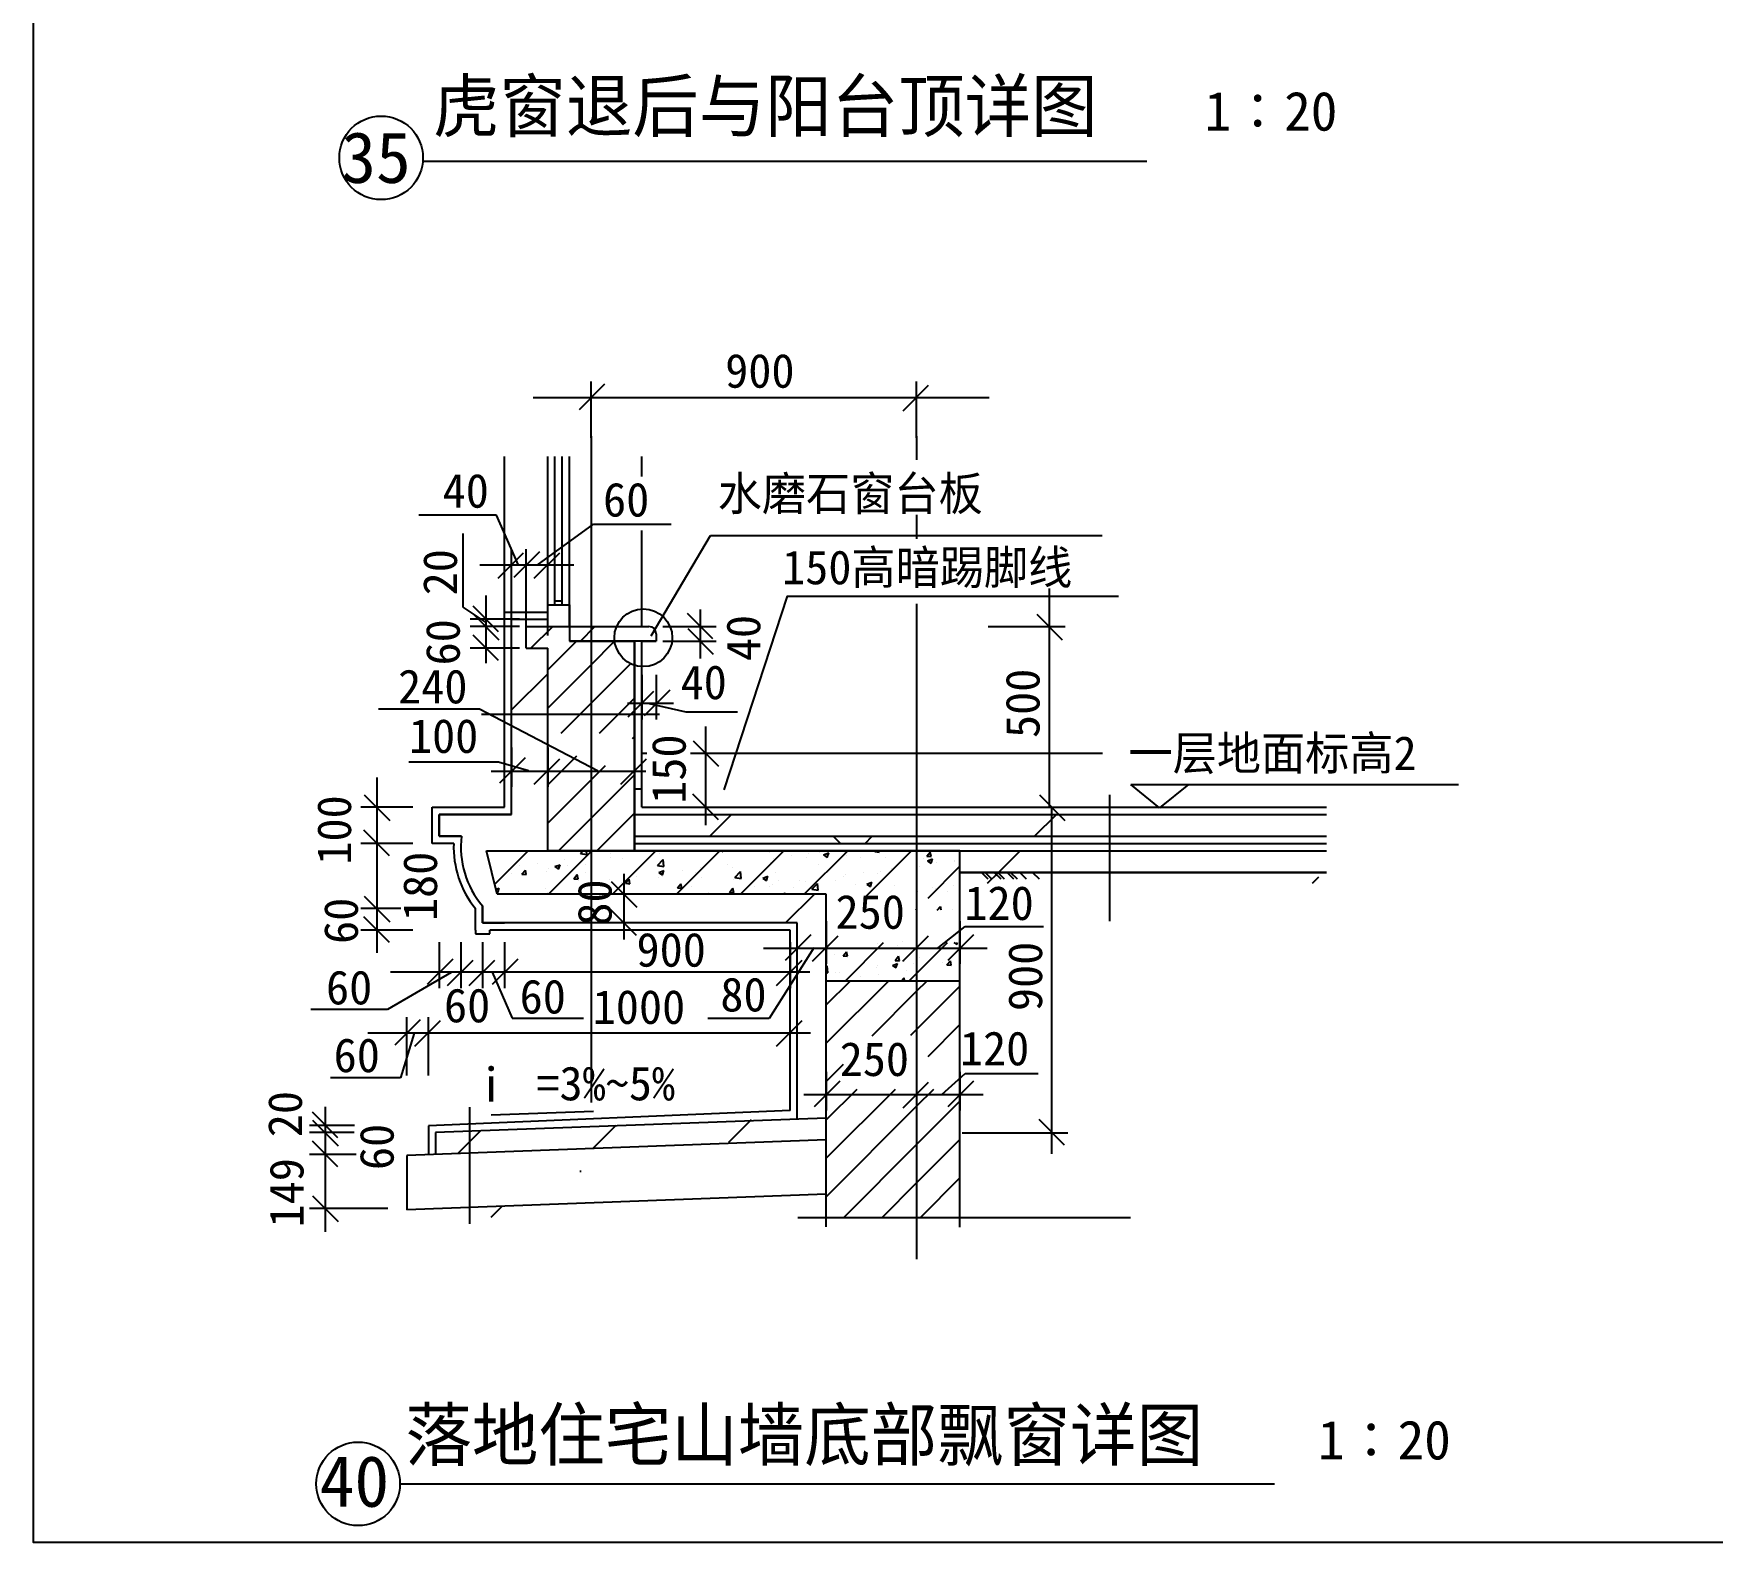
# Model space of a CAD drawing. Header units: metres. Extents: x 15828 to 26417, y -3696 to 9251.
# Drawn here: x 15828 to 21115, y -3696 to 1057 of the extents above; entities that cross this region are included whole.
import ezdxf

# ---------------------------------------------------------------- set-up
doc = ezdxf.new("R2010")
doc.units = ezdxf.units.M
for name, color, linetype in [('A-AXI', 3, 'Continuous'), ('PUB_DIM', 3, 'Continuous'), ('PUB_TEXT', 7, 'Continuous'), ('S_DOTE', 7, 'Continuous'), ('WQ', 7, 'Continuous')]:
    doc.layers.add(name, color=color, linetype=linetype)

# ---------------------------------------------------------------- blocks, each defined once
blk = doc.blocks.new('_DIMX')
blk.add_lwpolyline([(-213.13, -208.31), (190, 193.54)])

msp = doc.modelspace()

# ---------------------------------------------------------------- hatches: boundary and pattern name
h = msp.add_hatch()
h.set_pattern_fill('ANSI38', scale=341.61)
h.paths.add_polyline_path([(17447.26, -878.98), (17378.94, -878.98), (17378.94, -878.98), (17378.94, -810.66), (17447.26, -810.66), (17447.26, -787.88), (17333.39, -787.88), (17333.39, -947.3), (17333.39, -1086.23), (17447.26, -1086.23)])
h.paths.add_polyline_path([(17447.26, -1122.54), (17333.39, -1122.54), (17333.39, -1402.78), (17105.65, -1402.78), (17105.65, -1471.1), (17175.86, -1471.1, 0.21), (17242.3, -1690.58), (17242.3, -1744.38), (17310.62, -1744.38), (17583.9, -1744.38), (17583.9, -1653.29), (17288.09, -1653.29), (17253.93, -1516.65), (17447.26, -1516.65)])
h.paths.add_polyline_path([(17447.26, -1122.54), (17447.26, -1086.23), (17333.39, -1086.23), (17333.39, -1122.54)])
h.paths.add_polyline_path([(18232.96, -1744.38), (18232.96, -2362.69), (18324.05, -2359.31), (18324.05, -1653.29), (17583.9, -1653.29), (17583.9, -1744.38)])
h = msp.add_hatch()
h.set_pattern_fill('AN33C', scale=113.87)
h.set_pattern_definition([(45, (0, 0), (-255.6454, 255.6454), [])])
h.paths.add_polyline_path([(17731.87, -810.66), (17515.58, -810.66), (17515.58, -856.21), (17731.87, -856.21)])
h.paths.add_polyline_path([(17806.23, -823.11, -0.03), (17807.08, -810.66), (17731.87, -810.66), (17731.87, -856.21), (17812.45, -856.21, -0.09)])
h.paths.add_polyline_path([(17936.9, -833.43, 0.2), (17930.23, -817.33, 0.2), (17914.12, -810.66), (17914.12, -810.66), (17807.08, -810.66, 0.03), (17806.23, -823.11, 0.09), (17812.45, -856.21), (17936.9, -856.21)])
h = msp.add_hatch()
h.set_pattern_fill('AN33C', scale=227.74)
h.set_pattern_definition([(45, (0, 0), (-511.29, 511.29), [])])
h.paths.add_polyline_path([(19173.56, -1402.78), (18608.72, -1402.78), (18608.72, -1471.1), (19173.56, -1471.1)])
h.paths.add_polyline_path([(18608.72, -1402.78), (17720.55, -1402.78), (17720.55, -1471.1), (18608.72, -1471.1)])
h.paths.add_polyline_path([(19872.29, -1402.78), (19216.02, -1402.78), (19216.02, -1471.1), (19872.29, -1471.1)])
h.paths.add_polyline_path([(19216.02, -1402.78), (19173.56, -1402.78), (19173.56, -1471.1), (19216.02, -1471.1)])
h.paths.add_polyline_path([(19872.29, -1516.65), (19216.02, -1516.65), (19216.02, -1584.97), (19872.29, -1584.97)])
h.paths.add_polyline_path([(19173.56, -1516.65), (18745.37, -1516.65), (18745.37, -1584.97), (19173.56, -1584.97)])
h.paths.add_polyline_path([(19216.02, -1516.65), (19173.56, -1516.65), (19173.56, -1584.97), (19216.02, -1584.97)])
h = msp.add_hatch()
h.set_pattern_fill('ANSI38', scale=341.61)
h.paths.add_polyline_path([(19873.4, -1471.1), (19216.02, -1471.1), (19216.02, -1493.87), (19873.4, -1493.87)])
h.paths.add_polyline_path([(19173.56, -1471.1), (18608.72, -1471.1), (18608.72, -1493.87), (19173.56, -1493.87)])
h.paths.add_polyline_path([(18608.72, -1471.1), (17720.55, -1471.1), (17720.55, -1493.87), (18608.72, -1493.87)])
h = msp.add_hatch()
h.set_pattern_fill('ANSI31', scale=227.74)
h.paths.add_polyline_path([(19875.09, -1584.97), (18748.04, -1584.97), (18748.04, -1619.13), (19875.09, -1619.13)])
h = msp.add_hatch()
h.set_pattern_fill('AN33C', scale=91.1)
h.set_pattern_definition([(45, (0, 0), (-204.5253, 204.5253), [])])
h.paths.add_polyline_path([(18187.41, -2363.51), (18187.41, -2359.31), (17094.27, -2404.86), (17094.27, -2473.24), (18187.41, -2427.69)])
h = msp.add_hatch()
h.set_pattern_fill('AR-SAND', scale=22.77)
h.paths.add_polyline_path([(17003.42, -2477.03), (17003.42, -2647.98), (18324.05, -2598.65), (18324.05, -2427.68)])
h = msp.add_hatch()
h.set_pattern_fill('ANSI38', scale=341.61)
h.paths.add_polyline_path([(18187.41, -2632.84), (18187.41, -2598.65), (17003.42, -2647.98), (17004.85, -2682.11)])

# ---------------------------------------------------------------- linework, layer by layer
for p, q in [((17310.62, -765.11), (17310.62, -275.24)), ((17447.26, -742.34), (17447.26, -275.24)), ((17470.04, -742.34), (17470.04, -275.24)), ((17492.81, -742.34), (17492.81, -275.24)), ((17515.58, -742.34), (17515.58, -275.24)), ((17743.32, -337.74), (17743.32, -275.24)), ((17285.77, -459.59), (17041.5, -459.59)), ((17354.91, -617.3), (17285.77, -459.59)), ((17181.27, -749.77), (17181.27, -517.5)), ((17413.93, -617.23), (17591.37, -488.3)), ((17591.37, -488.3), (17835.98, -488.3)), ((17743.32, -810.66), (17743.32, -508.21)), ((17772.87, -839.77), (17960.19, -523.79)), ((17960.19, -523.79), (19193.59, -523.79)), ((17492.81, -730.95), (17470.04, -730.95)), ((17252.92, -797.98), (17181.27, -749.77)), ((17310.62, -765.11), (17447.26, -765.11)), ((17310.62, -970.07), (17310.62, -765.11)), ((17333.39, -947.3), (17333.39, -787.88)), ((17333.39, -787.88), (17447.26, -787.88)), ((17447.26, -810.66), (17447.26, -742.34)), ((17447.26, -810.66), (17447.26, -742.34)), ((17447.26, -742.34), (17515.58, -742.34)), ((17447.26, -742.34), (17515.58, -742.34)), ((17447.26, -810.66), (17447.26, -742.34)), ((17447.26, -742.34), (17515.58, -742.34)), ((17515.58, -810.66), (17515.58, -742.34)), ((17515.58, -810.66), (17515.58, -742.34)), ((17515.58, -742.34), (17515.58, -810.66)), ((17378.94, -878.98), (17378.94, -810.66)), ((17378.94, -810.66), (17515.58, -810.66)), ((17394.54, -878.98), (17462.86, -810.66)), ((17515.58, -810.66), (17515.58, -856.21)), ((17515.58, -810.66), (17766.09, -810.66)), ((17788.87, -833.43), (17788.87, -856.21)), ((17378.94, -878.98), (17447.26, -878.98)), ((17447.26, -947.04), (17538.09, -856.21)), ((17447.26, -1516.65), (17447.26, -878.98)), ((17515.58, -856.21), (17720.55, -856.21)), ((17583.9, -931.17), (17657.88, -857.2)), ((17788.87, -856.21), (17720.55, -856.21)), ((17720.55, -856.21), (17720.55, -1516.65)), ((17743.32, -1380.04), (17743.32, -856.21)), ((17333.39, -1402.78), (17333.39, -947.3)), ((17447.26, -1067.81), (17583.9, -931.17)), ((17583.9, -1051.95), (17708.17, -927.68)), ((17310.62, -1380), (17310.62, -970.07)), ((17549.62, -1086.23), (17583.9, -1051.95)), ((17670.39, -1086.23), (17720.55, -1036.08)), ((17766.58, -1052.71), (17882.1, -1079.01)), ((17232.42, -1071.08), (16913.95, -1071.08)), ((17603.67, -1265.62), (17232.42, -1071.08)), ((17239.11, -1086.23), (17799.25, -1086.23)), ((17513.31, -1122.54), (17549.62, -1086.23)), ((17634.08, -1122.54), (17670.39, -1086.23)), ((17882.1, -1079.01), (18044.4, -1079.01)), ((17489.64, -1146.21), (17513.31, -1122.54)), ((17610.41, -1146.21), (17634.08, -1122.54)), ((17713.73, -1163.67), (17720.55, -1156.86)), ((17292.68, -1237.86), (17009.78, -1237.86)), ((17386.5, -1265.26), (17292.68, -1237.86)), ((17447.26, -1309.36), (17539.03, -1217.6)), ((17583.9, -1293.5), (17628.71, -1248.7)), ((17447.26, -1430.14), (17583.9, -1293.5)), ((17583.9, -1414.27), (17720.55, -1277.63)), ((19216.02, -1340.5), (19216.02, -1738.54)), ((17082.88, -1493.87), (17082.88, -1380)), ((17082.88, -1380), (17310.62, -1380)), ((17333.39, -1402.78), (17105.65, -1402.78)), ((17105.65, -1402.78), (17105.65, -1471.1)), ((17105.65, -1471.1), (17105.65, -1402.78)), ((17105.65, -1402.78), (17333.39, -1402.78)), ((17481.53, -1516.65), (17583.9, -1414.27)), ((17602.31, -1516.65), (17720.55, -1398.41)), ((17720.55, -1402.78), (19899.36, -1402.78)), ((17743.32, -1380.04), (19899.88, -1380.04)), ((17105.65, -1471.1), (17175.86, -1471.1)), ((17175.86, -1471.1), (17105.65, -1471.1)), ((17720.55, -1471.1), (19899.36, -1471.1)), ((17151.2, -1493.87), (17082.88, -1493.87)), ((17288.09, -1653.29), (17253.93, -1516.65)), ((17253.93, -1516.65), (17447.26, -1516.65)), ((17280.21, -1621.76), (17385.32, -1516.65)), ((18745.37, -1516.65), (17447.26, -1516.65)), ((17447.26, -1516.65), (19899.36, -1516.65)), ((17449.97, -1653.29), (17583.9, -1519.36)), ((17549.91, -1525.31), (17558.23, -1516.65)), ((17549.91, -1525.31), (17570.17, -1528.45)), ((17570.18, -1528.47), (17568.8, -1516.65)), ((17583.9, -1519.36), (17586.62, -1516.65)), ((17643.92, -1525.67), (17643.92, -1525.67)), ((17651.27, -1653.29), (17787.91, -1516.65)), ((17700.93, -1518.16), (17700.93, -1518.16)), ((17720.55, -1493.87), (19899.36, -1493.87)), ((17776.44, -1516.72), (17776.44, -1516.72)), ((17800.03, -1525.72), (17800.03, -1525.72)), ((17852.56, -1653.29), (17989.2, -1516.65)), ((17995.92, -1516.65), (18000.02, -1519.41)), ((18000.03, -1519.42), (18000.97, -1516.65)), ((18053.85, -1653.29), (18190.5, -1516.65)), ((18145.24, -1521.6), (18145.24, -1521.6)), ((18215.2, -1532.39), (18215.2, -1532.39)), ((18255.15, -1653.29), (18391.79, -1516.65)), ((18266.81, -1526.74), (18266.81, -1526.74)), ((18301.45, -1521.03), (18301.45, -1521.03)), ((18315.98, -1530.01), (18331.93, -1523.89)), ((18315.98, -1530.01), (18327.31, -1537.65)), ((18327.32, -1537.66), (18331.94, -1523.9)), ((18380.82, -1522.19), (18380.82, -1522.19)), ((18388.38, -1531.87), (18388.38, -1531.87)), ((18445.78, -1663.95), (18593.08, -1516.65)), ((18477.65, -1519.66), (18480.18, -1516.65)), ((18477.65, -1519.66), (18491.26, -1520.85)), ((18491.28, -1520.86), (18490.5, -1516.65)), ((18641, -1533.95), (18651.98, -1520.86)), ((18654.63, -1535.15), (18651.99, -1520.87)), ((18705.08, -1516.69), (18705.08, -1516.69)), ((18745.37, -2702.35), (18745.37, -1516.65)), ((18745.37, -1516.65), (19899.36, -1516.65)), ((17322.48, -1575.95), (17322.48, -1575.95)), ((17356.83, -1563.46), (17356.83, -1563.46)), ((17365.82, -1590.92), (17376.8, -1577.84)), ((17379.45, -1592.12), (17376.81, -1577.85)), ((17378, -1585.11), (17378, -1585.11)), ((17413.84, -1555.96), (17413.84, -1555.96)), ((17444.05, -1581.09), (17444.05, -1581.09)), ((17449.78, -1573.41), (17449.78, -1573.41)), ((17470.05, -1566.98), (17486, -1560.86)), ((17470.05, -1566.98), (17481.38, -1574.62)), ((17481.4, -1574.63), (17486.01, -1560.87)), ((17500.09, -1544.6), (17500.09, -1544.6)), ((17510.81, -1562.31), (17510.81, -1562.31)), ((17564.82, -1558.83), (17564.82, -1558.83)), ((17643.63, -1539.51), (17643.63, -1539.51)), ((17683.1, -1541.76), (17683.1, -1541.76)), ((17792.96, -1563.01), (17810.7, -1544.52)), ((17792.96, -1563.01), (17813.22, -1566.15)), ((17797.34, -1585.22), (17813.29, -1579.1)), ((17797.34, -1585.22), (17808.67, -1592.86)), ((17808.68, -1592.87), (17813.3, -1579.11)), ((17813.23, -1566.16), (17810.71, -1544.53)), ((17871.1, -1577.69), (17871.1, -1577.69)), ((17928.11, -1570.19), (17928.11, -1570.19)), ((18014.36, -1558.83), (18014.36, -1558.83)), ((18030.58, -1569.88), (18030.58, -1569.88)), ((18036.01, -1600.7), (18053.75, -1582.22)), ((18056.28, -1603.86), (18053.77, -1582.23)), ((18147.5, -1553.85), (18147.5, -1553.85)), ((18158.19, -1539.9), (18158.19, -1539.9)), ((18165.48, -1584.21), (18165.48, -1584.21)), ((18262.54, -1539.27), (18262.54, -1539.27)), ((18298.29, -1561.41), (18298.29, -1561.41)), ((18431.11, -1538.61), (18431.11, -1538.61)), ((18442.38, -1584.42), (18442.38, -1584.42)), ((18494.98, -1581.97), (18494.98, -1581.97)), ((18509.95, -1537.01), (18509.95, -1537.01)), ((18528.64, -1573.06), (18528.64, -1573.06)), ((18610.01, -1567.39), (18610.01, -1567.39)), ((18618.49, -1565.82), (18618.49, -1565.82)), ((18631.52, -1542.15), (18631.52, -1542.15)), ((18641, -1533.95), (18654.61, -1535.14)), ((18643.27, -1548.25), (18659.22, -1542.13)), ((18643.27, -1548.25), (18654.6, -1555.89)), ((18645.04, -1665.99), (18745.37, -1565.66)), ((18654.61, -1555.9), (18659.23, -1542.14)), ((18672.46, -1554.13), (18672.46, -1554.13)), ((18728.3, -1550.31), (18728.3, -1550.31)), ((18729.47, -1546.62), (18729.47, -1546.62)), ((18745.37, -1584.97), (19899.36, -1584.97)), ((19899.36, -1584.97), (18745.37, -1584.97)), ((17284.34, -1638.27), (17294.65, -1634.31)), ((17290.05, -1648.09), (17294.66, -1634.32)), ((17332.86, -1589.45), (17332.86, -1589.45)), ((17365.82, -1590.92), (17379.43, -1592.11)), ((17440.18, -1634.42), (17440.18, -1634.42)), ((17529.17, -1605.21), (17540.15, -1592.13)), ((17529.17, -1605.21), (17542.78, -1606.4)), ((17542.79, -1606.41), (17540.16, -1592.14)), ((17562.05, -1634.65), (17562.05, -1634.65)), ((17565.63, -1586.22), (17565.63, -1586.22)), ((17584.01, -1615.49), (17584.01, -1615.49)), ((17641.02, -1607.98), (17641.02, -1607.98)), ((17680.33, -1617.57), (17680.33, -1617.57)), ((17687.2, -1591.36), (17687.2, -1591.36)), ((17692.51, -1619.5), (17703.49, -1606.42)), ((17692.51, -1619.5), (17706.13, -1620.69)), ((17706.14, -1620.71), (17703.51, -1606.43)), ((17727.27, -1596.63), (17727.27, -1596.63)), ((17797.26, -1601.54), (17797.26, -1601.54)), ((17808.77, -1596.5), (17808.77, -1596.5)), ((17855.86, -1633.79), (17866.84, -1620.71)), ((17855.86, -1633.79), (17869.47, -1634.99)), ((17869.49, -1635), (17866.85, -1620.72)), ((17899.85, -1629.8), (17899.85, -1629.8)), ((17912.29, -1586.96), (17912.29, -1586.96)), ((17930.34, -1601.63), (17930.34, -1601.63)), ((18019.21, -1648.09), (18030.19, -1635)), ((18032.84, -1649.29), (18030.2, -1635.01)), ((18032.66, -1607), (18032.66, -1607)), ((18036.01, -1600.7), (18056.27, -1603.84)), ((18051.91, -1606.77), (18051.91, -1606.77)), ((18098.28, -1629.72), (18098.28, -1629.72)), ((18124.63, -1603.46), (18140.58, -1597.34)), ((18124.63, -1603.46), (18135.96, -1611.1)), ((18135.97, -1611.11), (18140.59, -1597.35)), ((18144.74, -1629.66), (18144.74, -1629.66)), ((18155.29, -1622.21), (18155.29, -1622.21)), ((18173.48, -1611.91), (18173.48, -1611.91)), ((18220.05, -1634.21), (18220.05, -1634.21)), ((18241.54, -1610.86), (18241.54, -1610.86)), ((18259.77, -1615.08), (18259.77, -1615.08)), ((18279.06, -1638.4), (18296.8, -1619.91)), ((18279.06, -1638.4), (18299.32, -1641.54)), ((18295.06, -1617.04), (18295.06, -1617.04)), ((18299.33, -1641.55), (18296.82, -1619.92)), ((18352.86, -1611.41), (18352.86, -1611.41)), ((18378.05, -1598), (18378.05, -1598)), ((18385.37, -1591.92), (18385.37, -1591.92)), ((18416.63, -1622.18), (18416.63, -1622.18)), ((18451.92, -1621.7), (18467.86, -1615.58)), ((18451.92, -1621.7), (18463.25, -1629.34)), ((18463.26, -1629.35), (18467.88, -1615.59)), ((18485.67, -1588.62), (18485.67, -1588.62)), ((18538.2, -1627.32), (18538.2, -1627.32)), ((18659.77, -1632.45), (18659.77, -1632.45)), ((18669.56, -1636.44), (18669.56, -1636.44)), ((18725.53, -1626.13), (18725.53, -1626.13)), ((17242.3, -1690.58), (17242.3, -1744.38)), ((17242.3, -1744.38), (17242.3, -1690.58)), ((17286.13, -1645.45), (17290.03, -1648.08)), ((18324.05, -1653.29), (17288.09, -1653.29)), ((17296.92, -1653.28), (17296.92, -1653.28)), ((17353.93, -1645.78), (17353.93, -1645.78)), ((17447.02, -1649.22), (17447.02, -1649.22)), ((17620.02, -1653.29), (17621.94, -1652.55)), ((17621.71, -1653.29), (17621.95, -1652.56)), ((17767.04, -1652.6), (17767.04, -1652.6)), ((17954.45, -1648.65), (17954.45, -1648.65)), ((18019.21, -1648.09), (18032.82, -1649.28)), ((18027.81, -1645.69), (18027.81, -1645.69)), ((18190.18, -1653.29), (18193.54, -1649.29)), ((18194.28, -1653.29), (18193.55, -1649.3)), ((18324.05, -2701.63), (18324.05, -1653.29)), ((18325.46, -1681.74), (18325.46, -1681.74)), ((18607.24, -1643.2), (18607.24, -1643.2)), ((18612.55, -1643.95), (18612.55, -1643.95)), ((18705.46, -1645.52), (18705.46, -1645.52)), ((17219.52, -1767.16), (17219.52, -1698.84)), ((17242.3, -1744.38), (17310.62, -1744.38)), ((17310.62, -1744.38), (17242.3, -1744.38)), ((18232.96, -1744.38), (17310.62, -1744.38)), ((18232.96, -2362.69), (18232.96, -1744.38)), ((18607.18, -1703.84), (18608.72, -1702.3)), ((18673.78, -1703.84), (18683.58, -1692.16)), ((18685.74, -1703.84), (18683.59, -1692.18)), ((18722.76, -1701.94), (18722.76, -1701.94)), ((17219.52, -1767.16), (17219.52, -1778.54)), ((17219.52, -1778.54), (17265.07, -1778.54)), ((17265.07, -1778.54), (17265.07, -1767.16)), ((18210.18, -1767.16), (17265.07, -1767.16)), ((18210.18, -2335.57), (18210.18, -1767.16)), ((18676.22, -1822.81), (18761.84, -1755.6)), ((18761.84, -1755.6), (19008, -1755.6)), ((18285.24, -1823.04), (18144.55, -2045.78)), ((18348.9, -1842.53), (18348.9, -1842.53)), ((18369.74, -1825.44), (18369.74, -1825.44)), ((18377.5, -1847.97), (18388.48, -1834.89)), ((18377.5, -1847.97), (18391.11, -1849.16)), ((18384.45, -1926.57), (18504.7, -1806.32)), ((18391.13, -1849.17), (18388.5, -1834.9)), ((18430.43, -1826.99), (18430.43, -1826.99)), ((18486.67, -1809.41), (18486.67, -1809.41)), ((18492.73, -1823.59), (18492.73, -1823.59)), ((18540.85, -1862.26), (18551.83, -1849.18)), ((18549.74, -1816.09), (18549.74, -1816.09)), ((18554.48, -1863.46), (18551.84, -1849.19)), ((18563.25, -1804.2), (18563.25, -1804.2)), ((18608.72, -1903.59), (18705.99, -1806.32)), ((18725.63, -1806.32), (18735.12, -1812.72)), ((18735.14, -1812.73), (18737.29, -1806.32)), ((17143.55, -1900.37), (16942.45, -2017.18)), ((17272.56, -1899.85), (17334.79, -2044.08)), ((18324.05, -1882.52), (18327, -1879.45)), ((18324.05, -1900.23), (18329.51, -1901.08)), ((18326.97, -1854.31), (18326.97, -1854.31)), ((18329.53, -1901.09), (18327.01, -1879.46)), ((18352.19, -1899.8), (18352.19, -1899.8)), ((18366.97, -1901.25), (18366.97, -1901.25)), ((18448.54, -1859.45), (18448.54, -1859.45)), ((18483.9, -1885.22), (18483.9, -1885.22)), ((18485, -1877), (18485, -1877)), ((18532.45, -1878.53), (18548.39, -1872.41)), ((18532.45, -1878.53), (18543.77, -1886.18)), ((18540.85, -1862.26), (18554.46, -1863.45)), ((18543.79, -1886.19), (18548.4, -1872.43)), ((18570.11, -1864.59), (18570.11, -1864.59)), ((18576.08, -1894.55), (18576.08, -1894.55)), ((18598.93, -1870.64), (18598.93, -1870.64)), ((18617.82, -1854.2), (18617.82, -1854.2)), ((18691.68, -1869.72), (18691.68, -1869.72)), ((18704.2, -1876.55), (18715.18, -1863.47)), ((18704.2, -1876.55), (18717.81, -1877.74)), ((18717.82, -1877.75), (18715.19, -1863.48)), ((18717.22, -1853.56), (18717.22, -1853.56)), ((18719.91, -1875.62), (18719.91, -1875.62)), ((18324.05, -2002.66), (18400.14, -1926.57)), ((18324.05, -2123.44), (18520.92, -1926.57)), ((18324.05, -1926.57), (18745.37, -1926.57)), ((18432.82, -1913.42), (18432.82, -1913.42)), ((18489.83, -1905.91), (18489.83, -1905.91)), ((18561, -1926.57), (18570.05, -1917.14)), ((18571.16, -1926.57), (18570.06, -1917.16)), ((18585.74, -1926.57), (18608.72, -1903.59)), ((18608.72, -1959.54), (18641.7, -1926.57)), ((18608.72, -2080.32), (18745.37, -1943.68)), ((18468.36, -2099.91), (18608.72, -1959.54)), ((16942.45, -2017.18), (16700.82, -2017.18)), ((17334.79, -2044.08), (17560.04, -2044.08)), ((18144.55, -2045.78), (17951.9, -2045.78)), ((17027.11, -2091.82), (16983.87, -2231.93)), ((18590.78, -2098.27), (18608.72, -2080.32)), ((18644.69, -2165.13), (18745.37, -2064.45)), ((18324.05, -2244.22), (18379.03, -2189.24)), ((18688.06, -2285.17), (18761.92, -2219.06)), ((18761.92, -2219.06), (18991.22, -2219.06)), ((16983.87, -2231.93), (16763.09, -2231.93)), ((18324.05, -2364.99), (18421.43, -2267.62)), ((18324.05, -2485.77), (18542.2, -2267.62)), ((18608.72, -2321.87), (18662.98, -2267.62)), ((17201.16, -2325.03), (17201.16, -2692.27)), ((18324.05, -2606.55), (18608.72, -2321.87)), ((18608.72, -2442.65), (18745.37, -2306.01)), ((18210.18, -2335.57), (17071.74, -2383.01)), ((18324.05, -2359.31), (17094.27, -2404.86)), ((18324.05, -2427.68), (17003.42, -2477.03)), ((17071.74, -2383.01), (17071.74, -2474.18)), ((17094.27, -2404.86), (17094.27, -2473.24)), ((18608.72, -2563.43), (18745.37, -2426.78)), ((17003.42, -2477.03), (17003.42, -2647.98)), ((18379.37, -2672), (18608.72, -2442.65)), ((18500.15, -2672), (18608.72, -2563.43)), ((18620.92, -2672), (18745.37, -2547.56)), ((18324.05, -2598.65), (17003.42, -2647.98)), ((18741.7, -2672), (18745.37, -2668.34))]:
    msp.add_line(p, q)
msp.add_lwpolyline([(15828.24, 9251.28), (26401.18, 9251.28), (26401.18, -3695.67), (15828.24, -3695.67)], close=True)
for points in [[(17058.54, 655.76), (19333.29, 655.76)], [(18003.24, -1324.82), (18202.38, -715.4), (19244.45, -715.4)], [(17583.9, -810.66), (17766.09, -810.66)], [(17378.94, -878.98), (17378.94, -878.98)], [(17378.94, -878.98), (17378.94, -878.98)], [(17743.32, -856.21), (17788.87, -856.21)], [(17743.32, -1209.2), (17759.63, -1209.2)], [(17904.75, -1209.2), (19193.93, -1209.2)], [(17743.32, -1323.07), (17720.55, -1323.07)], [(17743.32, -1380.04), (19025.24, -1380.04)], [(18813.19, -1584.97), (18833.32, -1605.1)], [(18824.44, -1584.97), (18844.57, -1605.1)], [(18853.45, -1584.97), (18873.58, -1605.1)], [(18864.7, -1584.97), (18884.83, -1605.1)], [(18893.71, -1584.97), (18913.84, -1605.1)], [(18904.95, -1584.97), (18925.08, -1605.1)], [(18933.97, -1584.97), (18954.1, -1605.1)], [(18974.23, -1584.97), (18994.36, -1605.1)], [(18324.05, -1972.12), (18324.05, -1835.48)], [(18301.28, -2359.5), (18301.28, -2360.01)], [(18324.05, -2359.31), (18324.05, -2359.31)], [(17003.42, -2477.03), (17003.42, -2647.98)], [(18234.89, -2672), (19282.6, -2672)], [(16984.14, -3510.6), (19735.63, -3510.6)]]:
    msp.add_lwpolyline(points)
for centre, radius in [((16922.69, 665.68), 131.64), ((17748.27, -845.89), 91.1), ((16850.2, -3511.2), 131.64)]:
    msp.add_circle(centre, radius)
for centre, radius, start, end in [((17766.09, -833.43), 22.77, 360, 90), ((17457.64, -1505.59), 283.89, 173.02, 220.66), ((17457.64, -1505.59), 283.89, 173.02, 220.66), ((17457.64, -1505.59), 306.67, 177.81, 219.06)]:
    msp.add_arc(centre, radius, start, end)
at = {"layer": 'A-AXI'}
for p, q in [((19026.82, -1379.8), (19026.82, -691)), ((18833.71, -810.66), (19076.82, -810.66)), ((17333.39, -1191.46), (17333.39, -1315.78)), ((17447.26, -1191.46), (17447.26, -1315.78)), ((17447.26, -1191.46), (17447.26, -1315.78)), ((17720.55, -1191.46), (17720.55, -1315.78)), ((17268.88, -1265.78), (17447.06, -1265.78)), ((17447.46, -1265.78), (17756.31, -1265.78)), ((18752.75, -1380.04), (19085.05, -1380.04)), ((18833.71, -1380), (19076.82, -1380)), ((19035.05, -2471.69), (19035.05, -1380.24)), ((18752.75, -2404.96), (19085.05, -2404.96))]:
    msp.add_line(p, q, dxfattribs=at)
at = {"layer": 'PUB_DIM'}
for p, q in [((17583.9, -215.81), (17583.9, -39.3)), ((18608.72, -215.81), (18608.72, -39.3)), ((17401.45, -89.3), (18837.19, -89.3)), ((17333.39, -838.4), (17333.39, -567.03)), ((17378.94, -838.4), (17378.94, -567.03)), ((17378.94, -838.4), (17378.94, -567.03)), ((17447.26, -838.4), (17447.26, -567.03)), ((17378.94, -617.03), (17233.29, -617.03)), ((17333.19, -617.03), (17332.99, -617.03)), ((17379.14, -617.03), (17379.34, -617.03)), ((17529.12, -617.03), (17379.14, -617.03)), ((17252.74, -713.13), (17252.74, -926.44)), ((17358.75, -787.88), (17202.74, -787.88)), ((17252.74, -787.68), (17252.74, -787.48)), ((17252.74, -787.88), (17252.74, -810.66)), ((17927.68, -756.94), (17927.68, -911.42)), ((17358.75, -810.66), (17202.74, -810.66)), ((17358.75, -810.66), (17202.74, -810.66)), ((17252.74, -810.86), (17252.74, -811.06)), ((17809.6, -810.66), (17977.68, -810.66)), ((17927.68, -810.46), (17927.68, -810.26)), ((17358.75, -878.98), (17202.74, -878.98)), ((17809.6, -856.2), (17977.68, -856.2)), ((17927.68, -856.4), (17927.68, -856.6)), ((17743.32, -962.31), (17743.32, -1103.12)), ((17788.87, -962.31), (17788.87, -1103.12)), ((17843.06, -1053.12), (17698.81, -1053.12)), ((17743.12, -1053.12), (17742.92, -1053.12)), ((17789.07, -1053.12), (17789.27, -1053.12)), ((17944.82, -1436.48), (17944.82, -1125.05)), ((17897.28, -1209.2), (17957.5, -1209.2)), ((16908.95, -1286.14), (16908.95, -1493.67)), ((19283.08, -1308.58), (19464.81, -1308.58)), ((19373.94, -1381.43), (19283.08, -1308.58)), ((19464.81, -1308.58), (19373.94, -1381.43)), ((19424.94, -1308.58), (20315.21, -1308.58)), ((17022.88, -1380), (16858.95, -1380)), ((17852, -1380), (17957.5, -1380)), ((17022.88, -1493.87), (16858.95, -1493.87)), ((17022.88, -1493.87), (16858.95, -1493.87)), ((16908.95, -1494.07), (16908.95, -1698.64)), ((17686.88, -1590), (17686.88, -1796.02)), ((18131.3, -1653.28), (17636.88, -1653.28)), ((16984.43, -1698.84), (16858.95, -1698.84)), ((16976.96, -1698.84), (16858.95, -1698.84)), ((16908.95, -1699.04), (16908.95, -1838.48)), ((18131.3, -1744.38), (17636.88, -1744.38)), ((18323.82, -1738.79), (18323.82, -1873.4)), ((18608.5, -1738.79), (18608.5, -1873.4)), ((18608.5, -1738.79), (18608.5, -1873.4)), ((18745.14, -1738.79), (18745.14, -1873.4)), ((17022.88, -1767.16), (16858.95, -1767.16)), ((18232.96, -1889.35), (18232.96, -1773.4)), ((18324.05, -1889.35), (18324.05, -1773.4)), ((17105.64, -1804.38), (17105.64, -1949.81)), ((17173.97, -1804.38), (17173.97, -1949.81)), ((17173.97, -1804.38), (17173.97, -1949.81)), ((17242.29, -1804.38), (17242.29, -1949.81)), ((17242.29, -1804.38), (17242.29, -1949.81)), ((17310.62, -1804.38), (17310.62, -1949.81)), ((17310.62, -1804.38), (17310.62, -1949.81)), ((18126.57, -1823.4), (18323.85, -1823.4)), ((18210.18, -1804.38), (18210.18, -1949.81)), ((18324.02, -1823.4), (18608.3, -1823.4)), ((18608.3, -1823.4), (18608.1, -1823.4)), ((18608.5, -1823.4), (18830.92, -1823.4)), ((18745.34, -1823.4), (18745.54, -1823.4)), ((17173.77, -1899.81), (16951.63, -1899.81)), ((17242.09, -1899.81), (17174.17, -1899.81)), ((17242.09, -1899.81), (17241.89, -1899.81)), ((17310.62, -1899.81), (17242.29, -1899.81)), ((18272.74, -1899.81), (17310.82, -1899.81)), ((17310.82, -1899.81), (17311.02, -1899.81)), ((17003.42, -2224.49), (17003.42, -2040.81)), ((17071.5, -2224.49), (17071.5, -2040.81)), ((17071.5, -2224.49), (17071.5, -2040.81)), ((18210.18, -2224.49), (18210.18, -2040.81)), ((16881, -2090.81), (17071.3, -2090.81)), ((17071.7, -2090.81), (18274.72, -2090.81)), ((18324.05, -2213.22), (18324.05, -2334.7)), ((18608.72, -2213.22), (18608.72, -2334.7)), ((18608.72, -2213.22), (18608.72, -2334.7)), ((18745.36, -2213.22), (18745.36, -2334.7)), ((16746.66, -2323.51), (16746.66, -2404.87)), ((18253.8, -2284.7), (18608.52, -2284.7)), ((18608.52, -2284.7), (18608.32, -2284.7)), ((18608.72, -2284.7), (18818.9, -2284.7)), ((18745.56, -2284.7), (18745.76, -2284.7)), ((16839.12, -2381.87), (16696.66, -2381.87)), ((16838.15, -2404.87), (16696.66, -2404.87)), ((16822.67, -2404.87), (16696.66, -2404.87)), ((16746.66, -2381.67), (16746.66, -2381.47)), ((16746.66, -2405.07), (16746.66, -2473.05)), ((16746.66, -2405.07), (16746.66, -2405.27)), ((16843.96, -2473.25), (16696.66, -2473.25)), ((16843.96, -2473.25), (16696.66, -2473.25)), ((16746.66, -2473.05), (16746.66, -2472.85)), ((16746.66, -2473.25), (16746.66, -2717.46)), ((16943.42, -2643.42), (16696.66, -2643.42)), ((16746.66, -2643.62), (16746.66, -2643.82))]:
    msp.add_line(p, q, dxfattribs=at)
msp.add_lwpolyline([(17268.69, -2349.19), (17591.03, -2336.96)], dxfattribs=at)
at = {"layer": 'S_DOTE'}
for p, q in [((17583.9, -211.18), (17583.9, -2310.03)), ((18608.72, -211.18), (18608.72, -285.37)), ((18608.72, -459.26), (18608.72, -534.57)), ((18608.72, -738.96), (18608.72, -2802.98))]:
    msp.add_line(p, q, dxfattribs=at)
at = {"layer": 'WQ'}
for p, q in [((17720.55, -856.21), (17515.58, -856.21)), ((17720.55, -1516.65), (17720.55, -856.21)), ((18324.05, -1785.89), (18324.05, -1653.29)), ((18745.37, -1808.67), (18745.37, -1653.29))]:
    msp.add_line(p, q, dxfattribs=at)
for points in [[(17583.9, -810.66), (17766.09, -810.66)], [(17788.87, -856.21), (17743.32, -856.21)]]:
    msp.add_lwpolyline(points, dxfattribs=at)

# ---------------------------------------------------------------- block references
at = {"layer": 'A-AXI', "xscale": 0.2, "yscale": 0.2, "zscale": 0.2}
for p, rotation in [((19026.82, -810.66), 90), ((17333.39, -1265.78), 180), ((19035.05, -1380.04), 90), ((19035.05, -2404.96), 270)]:
    msp.add_blockref('_DIMX', p, dxfattribs=dict(at, rotation=rotation))
for p in [(17447.26, -1265.78), (17720.55, -1265.78)]:
    msp.add_blockref('_DIMX', p, dxfattribs=at)
at = {"layer": 'PUB_DIM', "xscale": 0.2, "yscale": 0.2, "zscale": 0.2}
for p, rotation in [((17583.9, -89.3), 180), ((17333.39, -617.03), 360), ((17378.94, -617.03), 180), ((17447.26, -617.03), 360), ((17252.74, -787.88), 270), ((17252.74, -810.66), 90), ((17927.68, -810.66), 270), ((17252.74, -878.98), 270), ((17927.68, -856.2), 90), ((17743.32, -1053.12), 360), ((17788.87, -1053.12), 180), ((17944.82, -1209.2), 90), ((16908.95, -1380), 90), ((17944.82, -1380), 270), ((16908.95, -1493.87), 270), ((17686.88, -1653.28), 90), ((16908.95, -1698.84), 90), ((16908.95, -1767.16), 270), ((17686.88, -1744.38), 270), ((18232.96, -1823.4), 180), ((18745.14, -1823.4), 180), ((17105.64, -1899.81), 180), ((17173.97, -1899.81), 360), ((17242.29, -1899.81), 360), ((17310.62, -1899.81), 180), ((18210.18, -1899.81), 360), ((17003.42, -2090.81), 180), ((18324.05, -2284.7), 180), ((18745.36, -2284.7), 180), ((16746.66, -2381.87), 270), ((16746.66, -2404.87), 90), ((16746.66, -2473.25), 270), ((16746.66, -2643.42), 90)]:
    msp.add_blockref('_DIMX', p, dxfattribs=dict(at, rotation=rotation))
for p in [(18608.72, -89.3), (18324.05, -1823.4), (18608.5, -1823.4), (17071.5, -2090.81), (18210.18, -2090.81), (18608.72, -2284.7)]:
    msp.add_blockref('_DIMX', p, dxfattribs=at)

# ---------------------------------------------------------------- texts
for s, height, p in [('虎窗退后与阳台顶详图   ', 161, (17085.89, 748.68)), ('1∶20', 123, (19515.38, 751.36)), ('35', 161, (16797.19, 586.63)), ('900', 107, (18005.97, -58.44)), ('150高暗踢脚线', 107, (18185.16, -677.57)), ('240', 107, (16976.06, -1052.74)), ('100', 107, (17010.21, -1208.71)), ('一层地面标高2', 107, (19275.97, -1262.82)), ('120', 107, (18759.34, -1735.01)), ('250', 107, (18353.51, -1762.71)), ('80', 107, (17990.79, -2023.09)), ('1000', 107, (17588.93, -2062.29)), ('60', 107, (16773.16, -2214.37)), ('120', 107, (18745.16, -2192.85)), ('250', 107, (18366.55, -2226.52)), ('i', 107, (17232.67, -2307.1)), ('落地住宅山墙底部飘窗详图   ', 161, (16999.19, -3436.82)), ('1∶20', 123, (19872.55, -3434.35)), ('40', 161, (16729.04, -3583.38))]:
    msp.add_text(s, height=height).set_placement(p)
for s, rotation, p in [('40', 360, (17116.3, -436.38)), ('60', 360, (17621.49, -464.25)), ('20', 90, (17161.47, -712.43)), ('40', 90, (18116.45, -919.68)), ('60', 90, (17170.25, -933.13)), ('40', 360, (17865.58, -1039.46)), ('500', 90, (18995.95, -1161.75)), ('150', 90, (17881.77, -1368.97)), ('100', 90, (16827.99, -1560.56)), ('180', 90, (17098.69, -1738.26)), ('80', 90, (17648.38, -1752.75)), ('60', 90, (16849.52, -1810.36)), ('900', 360, (17726.82, -1882.02)), ('900', 90, (19004.01, -2021.82)), ('60', 360, (16749.13, -2000.88)), ('60', 360, (17120.65, -2057.38)), ('60', 360, (17358.83, -2029.51)), ('20', 90, (16673.31, -2419.16)), ('60', 90, (16962.08, -2522.72)), ('149', 90, (16678.21, -2703.43))]:
    msp.add_text(s, height=107, rotation=rotation).set_placement(p)
at = {"layer": 'PUB_DIM'}
msp.add_text('  =3%~5%', height=107, dxfattribs=at).set_placement((17265.9, -2303.11))
at = {"layer": 'PUB_TEXT'}
msp.add_text('水磨石窗台板', height=107, dxfattribs=at).set_placement((17982.67, -444.9))

doc.saveas('drawing.dxf')
